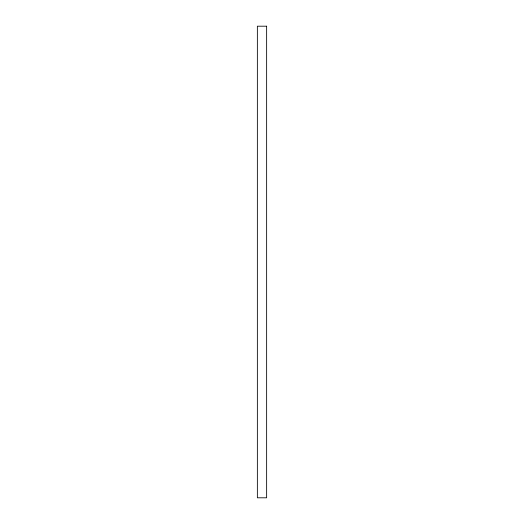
<?xml version="1.0" encoding="UTF-8"?>
<svg xmlns="http://www.w3.org/2000/svg" width="524" height="524" viewBox="0 0 524 524"><rect width="100%" height="100%" fill="white"/><g stroke="black" fill="none" stroke-linecap="round" stroke-linejoin="round"><path stroke-width="0.79" d="M266.637 26.2L257.363 26.2L257.363 497.8L266.637 497.8L266.637 26.2"/></g></svg>
